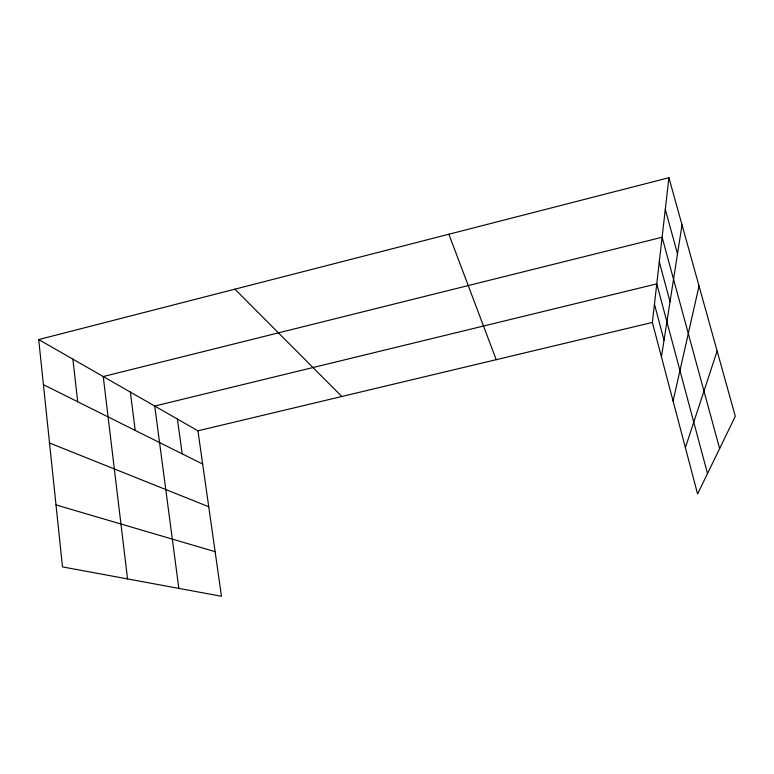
<?xml version="1.0" encoding="UTF-8"?>
<svg xmlns="http://www.w3.org/2000/svg" width="774" height="774" viewBox="0 0 774 774"><rect width="100%" height="100%" fill="white"/><g stroke="black" fill="none" stroke-linecap="round" stroke-linejoin="round"><path stroke-width="1.16" d="M668.91 177.73L735.3 416.306L697.587 493.967L652.366 322.439L668.91 177.73L38.7 339.554L62.491 566.897L221.47 596.27L197.931 430.808L38.7 339.554M661.441 356.833L682.029 224.866M673.09 401.048L699.028 285.964M685.377 447.662L717.13 351.019M197.931 430.808L652.366 322.439M56.009 504.919L215.124 551.688M49.526 442.989L208.738 506.747M43.421 384.659L202.662 464.061M234.938 289.166L341.827 396.491M448.862 234.232L496.211 359.678M665.292 209.406L677.502 253.833M719.617 448.591L662.109 237.241L103.242 376.541L127.546 578.913M659.293 261.893L670.032 301.734M707.504 473.553L656.778 283.874L154.732 406.05L178.842 588.395M654.456 304.172L664.024 340.231M177.401 419.044L182.19 453.854M130.361 392.079L135.208 430.431M72.891 359.146L77.7 401.754"/></g></svg>
